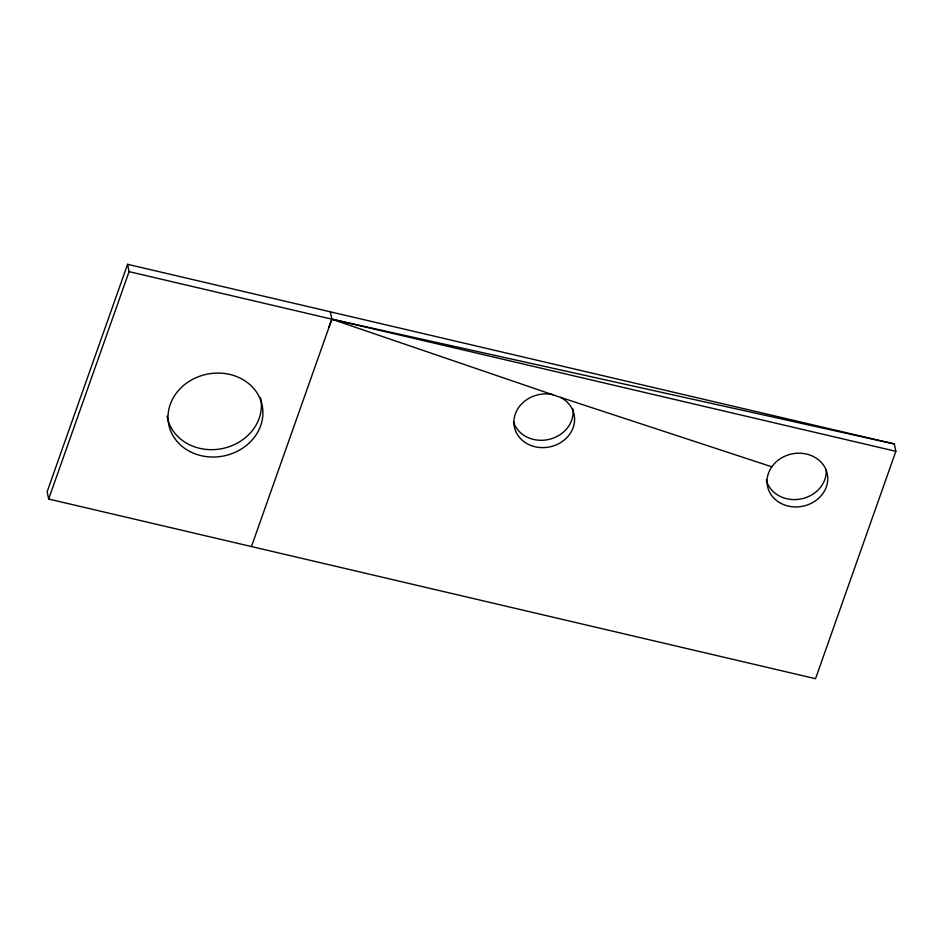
<?xml version="1.0" encoding="UTF-8"?>
<svg xmlns="http://www.w3.org/2000/svg" width="943" height="943" viewBox="0 0 943 943"><rect width="100%" height="100%" fill="white"/><g stroke="black" fill="none" stroke-linecap="round" stroke-linejoin="round"><path stroke-width="1.41" d="M895.85 451.308L815.542 678.701L48.647 499.036L47.15 491.692L127.6 264.299L894.353 443.964L895.85 451.308L129.085 271.643L127.6 264.299M48.647 499.036L129.085 271.643M251.439 546.551L331.853 319.229L330.368 311.885M328.789 327.48L331.853 319.229L894.353 443.964M331.853 319.229L560.602 397.404L771.81 466.797M560.602 397.404A30.506 26.71 -11.5 0 1 560.519 442.668A30.506 26.71 -11.5 0 1 514.135 425.611A30.506 26.71 -11.5 0 1 553.423 394.763M826.209 469.755A30.506 26.71 -11.5 0 1 800.077 499.118A30.506 26.71 -11.5 0 1 766.246 479.857M260.622 397.911A47.657 41.716 -11.5 0 1 224.139 448.173A47.657 41.716 -11.5 0 1 167.984 420.13M167.63 418.822A47.657 41.716 -11.5 0 1 167.064 416.158M572.931 409.038A30.506 26.71 -11.5 0 1 548.496 439.509A30.506 26.71 -11.5 0 1 513.475 421.898M781.028 503.432A30.506 26.71 -11.5 0 0 827.73 479.893A30.506 26.71 -11.5 0 0 783.421 456.895A30.506 26.71 -11.5 0 0 781.028 503.432M189.885 451.532A47.657 41.716 -11.5 0 0 262.861 414.79A47.657 41.716 -11.5 0 0 193.645 378.838A47.657 41.716 -11.5 0 0 189.885 451.532"/></g></svg>
